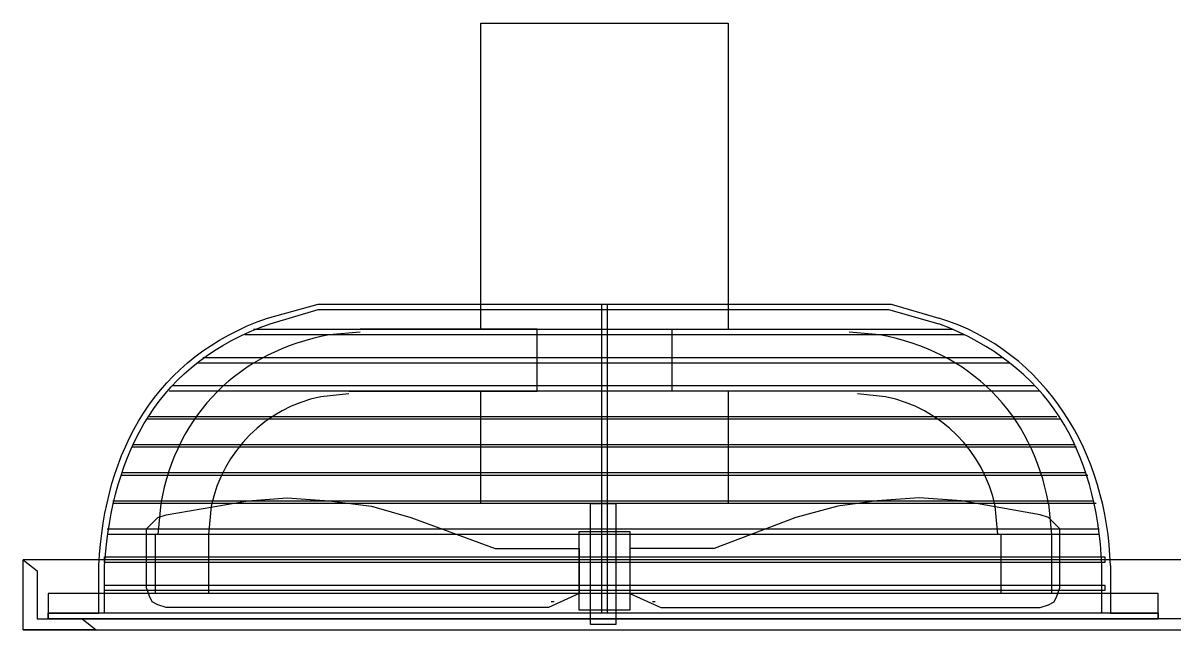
# Model space of a CAD drawing. Header units: metres. Extents: x 532250 to 532639, y 2673852 to 2674172.
# Drawn here: x 532449.129 to 532449.696, y 2674049.317 to 2674049.616 of the extents above; entities that cross this region are included whole.
import ezdxf

# ---------------------------------------------------------------- set-up
doc = ezdxf.new("R2010")
doc.units = ezdxf.units.M
doc.header["$MEASUREMENT"] = 0
doc.layers.add('IDT', color=7, linetype='Continuous')

# ---------------------------------------------------------------- blocks, each defined once
blk = doc.blocks.new('IDT')
at = {"layer": 'IDT', "color": 0, "lineweight": 25}
for p, q in [((17.79852245374221, 8.441729326834206), (16.64220870293528, 8.441729326834206)), ((17.50667771520128, 8.438963025994894), (17.51912629950291, 8.438963025994894)), ((17.50667771520128, 8.379487557950938), (17.50667771520128, 8.438963025994894)), ((17.51912629950291, 8.438963025994894), (17.51912629950291, 8.379487557950938)), ((16.67125486174726, 8.436196725155582), (17.76947629492977, 8.436196725155582)), ((17.26739269260568, 8.436196725155582), (17.23972968421347, 8.436196725155582)), ((17.23972968421347, 8.436196725155582), (17.78607409996565, 8.436196725155582)), ((17.23972968421347, 8.433430424316498), (17.23972968421347, 8.436196725155582)), ((17.23972968421347, 8.436196725155582), (17.23972968421347, 8.433430424316498)), ((17.78607409996565, 8.436196725155582), (17.23972968421347, 8.436196725155582)), ((17.23972968421347, 8.436196725155582), (17.23972968421347, 8.423748140853945)), ((17.26324324134683, 8.433430424316498), (17.23972968421347, 8.433430424316498)), ((17.23972968421347, 8.433430424316498), (17.78607409996565, 8.433430424316498)), ((17.26324324134683, 8.409916867182915), (17.26324324134683, 8.433430424316498)), ((17.26739269260568, 8.433430424316498), (17.26739269260568, 8.409916867182915)), ((17.51082716646013, 8.433430424316498), (17.51082716646013, 8.281283878157524)), ((17.51359346729922, 8.433430424316498), (17.51359346729922, 8.281283878157524)), ((17.78607409996565, 8.436196725155582), (17.75841109157298, 8.436196725155582)), ((17.75841109157298, 8.433430424316498), (17.75841109157298, 8.409916867182915)), ((17.78607409996565, 8.433430424316498), (17.76117739241207, 8.433430424316498)), ((17.76117739241207, 8.433430424316498), (17.76117739241207, 8.409916867182915)), ((17.78607409996565, 8.436196725155582), (17.78607409996565, 8.433430424316498)), ((17.78607409996565, 8.433430424316498), (17.78607409996565, 8.436196725155582)), ((17.78607409996565, 8.423748140853945), (17.78607409996565, 8.436196725155582)), ((17.29090624973949, 8.427897822637874), (17.28952309931972, 8.42513152179879)), ((17.29367255057858, 8.429280973057644), (17.29090624973949, 8.427897822637874)), ((17.29782200183743, 8.430664123477186), (17.29367255057858, 8.429280973057644)), ((17.48454730848724, 8.430664123477186), (17.29782200183743, 8.430664123477186)), ((17.49976196310288, 8.42374837137902), (17.48454730848724, 8.430664123477186)), ((17.48731360932632, 8.427897822637874), (17.48869675974609, 8.427897822637874)), ((17.49976196310288, 8.432047273896728), (17.52465867065601, 8.432047273896728)), ((17.49976196310288, 8.39331906214727), (17.49976196310288, 8.432047273896728)), ((17.52465867065601, 8.432047273896728), (17.52465867065601, 8.39331906214727)), ((17.52465867065601, 8.42374837137902), (17.53987332527211, 8.430664123477186)), ((17.53710702443303, 8.427897822637874), (17.53849017485234, 8.427897822637874)), ((17.53987332527211, 8.430664123477186), (17.72798178234123, 8.430664123477186)), ((17.72798178234123, 8.430664123477186), (17.73213123360009, 8.429280973057644)), ((17.73213123360009, 8.429280973057644), (17.73489753443917, 8.427897822637874)), ((17.73489753443917, 8.427897822637874), (17.73628068485894, 8.42513152179879)), ((17.23972968421347, 8.423748140853945), (17.78607409996565, 8.423748140853945)), ((17.26600954218637, 8.422365220959477), (17.75841109157298, 8.422365220959477)), ((17.26600954218637, 8.419598920120166), (17.26600954218637, 8.422365220959477)), ((17.28952309931972, 8.42513152179879), (17.28813994890041, 8.420982070539708)), ((17.29228940015926, 8.394702212566813), (17.29228940015926, 8.42374837137902)), ((17.31718610771239, 8.394702212566813), (17.31718610771239, 8.42374837137902)), ((17.49976196310288, 8.401617964664979), (17.49976196310288, 8.42374837137902)), ((17.52465867065601, 8.401617964664979), (17.52465867065601, 8.42374837137902)), ((17.70723452604696, 8.394702212566813), (17.70723452604696, 8.42374837137902)), ((17.73351438401986, 8.394702212566813), (17.73351438401986, 8.42374837137902)), ((17.73628068485894, 8.42513152179879), (17.73766383527871, 8.420982070539708)), ((17.75841109157298, 8.422365220959477), (17.75841109157298, 8.419598920120166)), ((17.75841109157298, 8.419598920120166), (17.26600954218637, 8.419598920120166)), ((17.28813994890041, 8.420982070539708), (17.28813994890041, 8.396085362986582)), ((17.73766383527871, 8.420982070539708), (17.73766383527871, 8.396085362986582)), ((17.26600954218637, 8.408533716763145), (17.75841109157298, 8.408533716763145)), ((17.26600954218637, 8.40576672434861), (17.26600954218637, 8.408533716763145)), ((17.75841109157298, 8.40576672434861), (17.26600954218637, 8.40576672434861)), ((17.75841109157298, 8.408533716763145), (17.75841109157298, 8.40576672434861)), ((17.41815608834511, 8.386403310049104), (17.45826745051434, 8.401617964664979)), ((17.45826745051434, 8.401617964664979), (17.49976196310288, 8.401617964664979)), ((17.56615318324501, 8.401617964664979), (17.52465867065601, 8.401617964664979)), ((17.60764769583355, 8.386403310049104), (17.56615318324501, 8.401617964664979)), ((17.26877584302545, 8.394702212566813), (17.75702794115321, 8.394702212566813)), ((17.28813994890041, 8.396085362986582), (17.28813994890041, 8.391935911727728)), ((17.29367255057858, 8.379487557950938), (17.29228940015926, 8.394702212566813)), ((17.31856925813216, 8.394702212566813), (17.31995240855147, 8.380870708370708)), ((17.52465867065601, 8.39331906214727), (17.49976196310288, 8.39331906214727)), ((17.70585137562719, 8.380870708370708), (17.70723452604696, 8.394702212566813)), ((17.73074808318032, 8.379487557950938), (17.73213123360009, 8.394702212566813)), ((17.73766383527871, 8.396085362986582), (17.73766383527871, 8.391935911727728)), ((17.75702794115321, 8.391935911727728), (17.26877584302545, 8.391935911727728)), ((17.28813994890041, 8.391935911727728), (17.29367255057858, 8.386403310049104)), ((17.73766383527871, 8.391935911727728), (17.73213123360009, 8.386403310049104)), ((17.29367255057858, 8.386403310049104), (17.29782200183743, 8.385020159629562)), ((17.29782200183743, 8.385020159629562), (17.33655021358689, 8.378104407531396)), ((17.39740883205084, 8.380870708370708), (17.41815608834511, 8.386403310049104)), ((17.62701180170851, 8.380870708370708), (17.60764769583355, 8.386403310049104)), ((17.72798178234123, 8.385020159629562), (17.687870420172, 8.378104407531396)), ((17.73213123360009, 8.386403310049104), (17.72798178234123, 8.385020159629562)), ((17.27015899344522, 8.379487557950938), (17.75426164031413, 8.379487557950938)), ((17.75426164031413, 8.378104407531396), (17.27154214386454, 8.378104407531396)), ((17.33655021358689, 8.378104407531396), (17.35729746988162, 8.376721257111853)), ((17.35729746988162, 8.376721257111853), (17.37804472617589, 8.378104407531396)), ((17.37804472617589, 8.378104407531396), (17.39740883205084, 8.380870708370708)), ((17.45135169841595, 8.324161541166063), (17.45135169841595, 8.379487557950938)), ((17.45135169841595, 8.379487557950938), (17.57306893534295, 8.379487557950938)), ((17.51912629950291, 8.379487557950938), (17.50667771520128, 8.379487557950938)), ((17.57306893534295, 8.379487557950938), (17.57306893534295, 8.324161541166063)), ((17.64775905800278, 8.378104407531396), (17.62701180170851, 8.380870708370708)), ((17.66850631429705, 8.376721257111853), (17.64775905800278, 8.378104407531396)), ((17.687870420172, 8.378104407531396), (17.66850631429705, 8.376721257111853)), ((17.27430844470408, 8.365656053754833), (17.75011218905527, 8.365656053754833)), ((17.75011218905527, 8.364272903335063), (17.27569159512339, 8.364272903335063)), ((17.27984104638224, 8.3518245495585), (17.74457958737665, 8.3518245495585)), ((17.74457958737665, 8.350441399138958), (17.28122419680201, 8.350441399138958)), ((17.28813994890041, 8.337993045362168), (17.73766383527871, 8.337993045362168)), ((17.73628068485894, 8.336609894942626), (17.28952309931972, 8.336609894942626)), ((17.37389527491703, 8.326927842005375), (17.38772677911336, 8.325544691585606)), ((17.6380770050653, 8.325544691585606), (17.65190850926163, 8.326927842005375)), ((17.29782200183743, 8.324161541166063), (17.72659863192146, 8.324161541166063)), ((17.72521548150169, 8.321395240326751), (17.30058830267697, 8.321395240326751)), ((17.38772677911336, 8.324161541166063), (17.47901470680861, 8.324161541166063)), ((17.47901470680861, 8.324161541166063), (17.47901470680861, 8.293732231934314)), ((17.6380770050653, 8.324161541166063), (17.54540592695074, 8.324161541166063)), ((17.54540592695074, 8.324161541166063), (17.54540592695074, 8.293732231934314)), ((17.31303665645353, 8.31033003696973), (17.71276712772513, 8.31033003696973)), ((17.71000082688604, 8.307563736130419), (17.31580295729262, 8.307563736130419)), ((17.33516706316757, 8.296498532773398), (17.68925357059177, 8.296498532773398)), ((17.68510411933292, 8.293732231934314), (17.3406996648462, 8.293732231934314)), ((17.37251212449726, 8.284050178996836), (17.34761541694414, 8.290965931095002)), ((17.37666157575612, 8.296498532773398), (17.39187623037222, 8.295115382353856)), ((17.47901470680861, 8.293732231934314), (17.39187623037222, 8.293732231934314)), ((17.45135169841595, 8.14296883619511), (17.45135169841595, 8.293732231934314)), ((17.54540592695074, 8.293732231934314), (17.63254440338713, 8.293732231934314)), ((17.57306893534295, 8.293732231934314), (17.57306893534295, 8.14296883619511)), ((17.63254440338713, 8.295115382353856), (17.64775905800278, 8.296498532773398)), ((17.67680521681521, 8.290965931095002), (17.6532916596814, 8.284050178996836)), ((17.37112897407795, 8.281283878157524), (17.34761541694414, 8.28819963025569)), ((17.67818836723453, 8.28819963025569), (17.6532916596814, 8.281283878157524)), ((17.6532916596814, 8.281283878157524), (17.37112897407795, 8.281283878157524)), ((17.6532916596814, 8.284050178996836), (17.37251212449726, 8.284050178996836)), ((17.57306893534295, 8.14296883619511), (17.45135169841595, 8.14296883619511))]:
    blk.add_line(p, q, dxfattribs=at)
at = {"layer": 'IDT', "color": 8, "lineweight": 25}
for p, q in [((17.76947629492977, 8.436196725155582), (17.76256054283184, 8.441729326834206)), ((17.76256054283184, 8.441729326834206), (17.79852245374221, 8.441729326834206)), ((17.79852245374221, 8.441729326834206), (17.79852245374221, 8.407150566343603)), ((17.79160670164381, 8.436196725155582), (17.76947629492977, 8.436196725155582)), ((17.79160670164381, 8.412683168022), (17.79160670164381, 8.436196725155582)), ((17.79852245374221, 8.407150566343603), (17.79160670164381, 8.412683168022)), ((16.6062467920249, 8.407150566343603), (17.79852245374221, 8.407150566343603))]:
    blk.add_line(p, q, dxfattribs=at)
at = {"layer": 'IDT', "color": 0, "lineweight": 25}
for centre, radius, start, end in [((17.38772602339421, 8.394701456847883), 0.06917045953490104, 191.534132484354, 258.4658675130498), ((17.63807776078445, 8.394701456847656), 0.06917045953478444, 281.5341324869501, 348.4658675156459)]:
    blk.add_arc(centre, radius, start, end, dxfattribs=at)
for points in [[(17.26324324134683, 8.409916867182915), (17.26467249678061, 8.355697370733537), (17.29434107328169, 8.30477438278433), (17.34761541694414, 8.28819963025569)], [(17.26739269260568, 8.409916867182915), (17.27013594093822, 8.352700544824188), (17.29392612815562, 8.311597924854482), (17.34761541694414, 8.290965931095002)], [(17.75841109157298, 8.409916867182915), (17.75444606037016, 8.353415172541077), (17.73153186841799, 8.310122564406925), (17.67680521681521, 8.290965931095002)], [(17.76117739241207, 8.409916867182915), (17.75836498655897, 8.353230752485047), (17.73300722886577, 8.307241001032594), (17.67818836723453, 8.28819963025569)], [(17.29367255057858, 8.379487557950938), (17.30164871799869, 8.335272849537091), (17.33244686734204, 8.304474700193282), (17.37666157575612, 8.296498532773398)], [(17.64775905800278, 8.296498532773398), (17.69197376641685, 8.304474700193282), (17.72277191576066, 8.335272849537091), (17.73074808318032, 8.379487557950938)]]:
    blk.add_open_spline(points, degree=3, dxfattribs=at)

msp = doc.modelspace()

# ---------------------------------------------------------------- block references
at = {"layer": 'IDT', "color": 8, "rotation": 180}
msp.add_blockref('IDT', (532466.9272843674, 2674057.758854317), dxfattribs=at)

doc.saveas('drawing.dxf')
